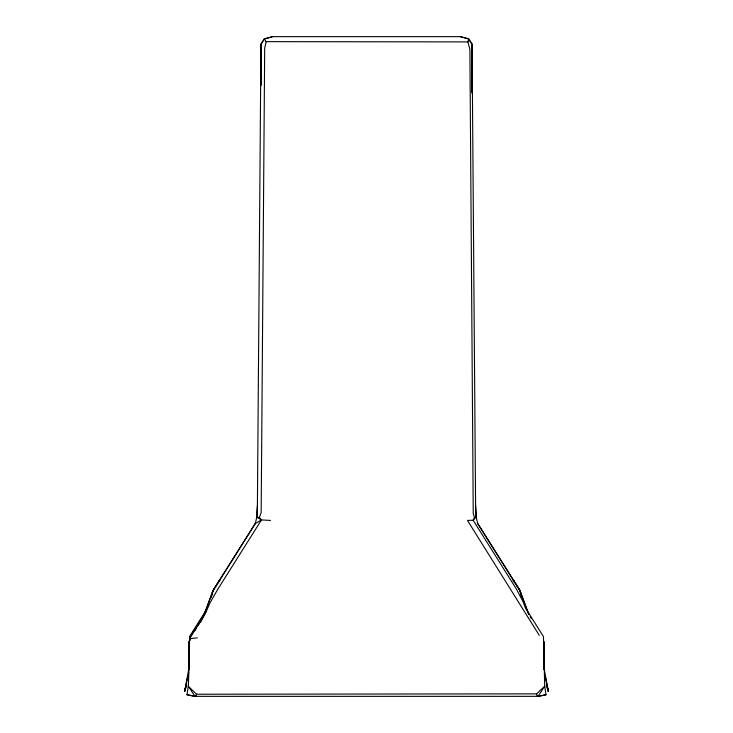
<?xml version="1.0" encoding="UTF-8"?>
<svg xmlns="http://www.w3.org/2000/svg" width="733" height="733" viewBox="0 0 733 733"><rect width="100%" height="100%" fill="white"/><g stroke="black" fill="none" stroke-linecap="round" stroke-linejoin="round"><path stroke-width="1.1" d="M472.089 92.166L472.107 44.346L468.68 38.913L460.324 36.65L272.676 36.65L264.32 38.913L260.893 44.346L260.902 85.34M543.639 641.494L543.758 669.229L543.62 641.338M543.932 641.723L543.996 669.385M188.986 669.33L189.471 639.533M256.797 516.811L257.42 505.367M475.58 505.367L476.203 516.811L474.498 517.645L473.151 520.228L516.481 589.176L522.995 601.601L525.405 607.859L543.446 636.583L544.711 686.235L546.021 694.737L538.022 696.35L194.978 696.35L186.979 694.737L188.308 686.271L189.096 667.131L189.068 641.723L190.763 636.73L205.267 613.677L210.069 602.709L218.104 588.727L261.479 519.926L270.514 520.43M188.839 668.615L184.698 691.192L188.051 675.524M272.676 36.65L264.311 38.959L266.152 41.644L264.686 48.112L261.168 512.541L259.381 517.535L261.479 519.926L255.249 523.591L213.138 590.459L203.582 616.242M255.249 523.591L256.797 517.223L257.402 506.741L260.948 44.191L260.948 85.22M474.498 517.645L473.243 513.549L469.88 49.413L467.947 41.9L468.68 38.913L460.324 36.65M186.979 694.737L194.978 696.35L196.05 695.709L196.517 694.224L188.308 686.271L194.978 696.35M184.698 691.192L186.548 684.622L184.698 691.192L185.724 687.939M211.214 597.029L213.065 590.459L255.313 523.49M211.287 597.029L213.138 590.459L219.891 579.638L219.204 581.8M213.065 590.459L203.563 616.251L200.53 622.335M219.075 581.727L219.891 579.638M189.737 640.706L190.873 638.361M206.394 609.774L189.554 636.583L189.664 638.507M205.845 611.899L190.8 635.832L189.38 641.338L189.224 669.192L189.361 641.494M194.96 630.472L196.16 628.575M197.947 625.725L199.743 622.876M260.893 44.346L264.311 38.959M536.547 693.858L536.996 695.599L538.022 696.35L544.711 686.235L536.547 693.858L196.517 694.224M476.203 516.811L473.151 520.228L467.48 520.43L539.314 635.383M538.022 696.35L546.021 694.737M190.562 638.626L197.269 637.838M266.152 41.644L467.947 41.9M259.381 517.535L256.797 517.223L261.479 519.926M468.689 38.959L472.107 44.346M477.687 523.49L519.935 590.459L528.649 614.107M530.161 616.691L531.37 618.606M513.796 581.8L513.109 579.638L519.862 590.459L528.649 614.181M513.109 579.638L513.925 581.727M547.276 687.939L548.302 691.192L544.949 675.524M519.935 590.459L521.786 597.029M548.302 691.192L546.452 684.622L548.302 691.192L544.161 668.615M521.713 597.029L519.862 590.459L477.751 523.591L476.203 517.223L475.598 506.741L472.052 44.191L472.052 93.201"/></g></svg>
